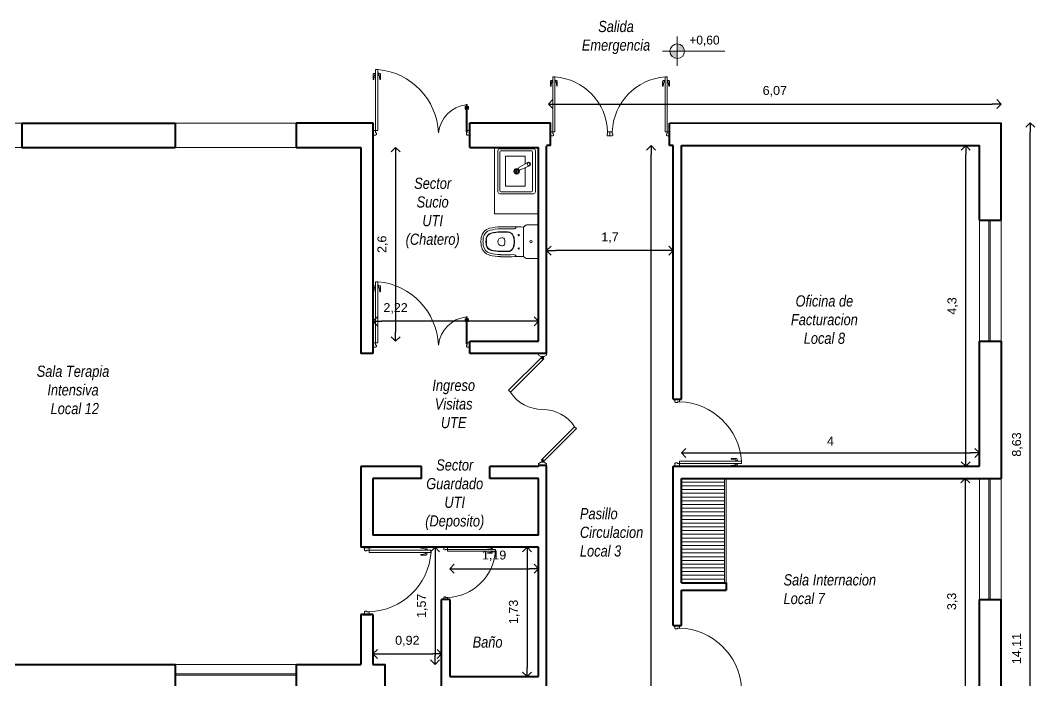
# Model space of a CAD drawing. Header units: millimetres. Extents: x -196 to -130, y 74 to 971.
# Drawn here: x -181.08 to -167.47, y 962.43 to 971.29 of the extents above; entities that cross this region are included whole.
import ezdxf

# ---------------------------------------------------------------- set-up
doc = ezdxf.new("R2010")
doc.units = ezdxf.units.MM
doc.layers.get('Defpoints').update_dxf_attribs({"lineweight": 0})
for name, color, linetype, lineweight in [('Aberturas', 43, 'Continuous', 9), ('Cotas', 47, 'Continuous', 5), ('Muebles', 153, 'Continuous', 9), ('Muro Corte', 1, 'Continuous', 40), ('Muro Vista', 3, 'Continuous', 20), ('rotulos', 13, 'Continuous', 5), ('Textos', 2, 'Continuous', 5)]:
    doc.layers.add(name, color=color, linetype=linetype, lineweight=lineweight)
doc.styles.add('FEDE', font='ARIAL.TTF')
doc.dimstyles.new('FEDE', dxfattribs={"dimtxt": 0.12, "dimasz": 0.12, "dimexe": 0.2, "dimexo": 0.2, "dimgap": 0.1, "dimtad": 1, "dimtxsty": 'FEDE', "dimblk": 'OPEN90', "dimcen": 0.12, "dimse1": 1, "dimse2": 1, "dimaunit": 1, "dimazin": 0, "dimtfac": 1, "dimtmove": 0, "dimatfit": 3, "dimldrblk": 'OPEN90', "dimfxl": 0, "dimarcsym": 0})

# ---------------------------------------------------------------- blocks, each defined once
blk = doc.blocks.new('_Open90')
at = {"layer": 'rotulos', "color": 0, "lineweight": -2}
for p, q in [((0, 0), (-1, 0)), ((-0.5, 0.5), (0, 0)), ((0, 0), (-0.5, -0.5))]:
    blk.add_line(p, q, dxfattribs=at)
blk = doc.blocks.new('*D5')
at = {"layer": 'Cotas', "color": 0, "lineweight": -2}
blk.add_line((-167.531, 961.403), (-167.531, 969.796), dxfattribs=at)
at = {"layer": 'Defpoints', "color": 0}
for p in [(-167.954, 969.916), (-167.531, 969.916), (-167.92, 961.283)]:
    blk.add_point(p, dxfattribs=at)
at = {"layer": 'Cotas', "color": 0, "lineweight": -2, "xscale": 0.12, "yscale": 0.12, "zscale": 0.12}
for p, rotation in [((-167.531, 969.916), 90), ((-167.531, 961.283), 270)]:
    blk.add_blockref('_Open90', p, dxfattribs=dict(at, rotation=rotation))
at = {"layer": 'Cotas', "color": 0, "insert": (-167.703, 965.6), "char_height": 0.12, "attachment_point": 5, "rotation": 90, "style": 'FEDE'}
blk.add_mtext('8,63', dxfattribs=at)
blk = doc.blocks.new('*D38')
at = {"layer": 'Cotas', "color": 0, "lineweight": -2}
blk.add_line((-172.44, 968.201), (-173.9, 968.201), dxfattribs=at)
at = {"layer": 'Defpoints', "color": 0}
for p in [(-174.02, 968.36), (-172.32, 968.299), (-174.02, 968.201)]:
    blk.add_point(p, dxfattribs=at)
at = {"layer": 'Cotas', "color": 0, "lineweight": -2, "xscale": 0.12, "yscale": 0.12, "zscale": 0.12, "rotation": 180}
blk.add_blockref('_Open90', (-174.02, 968.201), dxfattribs=at)
at = {"layer": 'Cotas', "color": 0, "lineweight": -2, "xscale": 0.12, "yscale": 0.12, "zscale": 0.12}
blk.add_blockref('_Open90', (-172.32, 968.201), dxfattribs=at)
at = {"layer": 'Cotas', "color": 0, "insert": (-173.17, 968.373), "char_height": 0.12, "attachment_point": 5, "style": 'FEDE'}
blk.add_mtext('1,7', dxfattribs=at)
blk = doc.blocks.new('*D6')
at = {"layer": 'Cotas', "color": 0, "lineweight": -2}
blk.add_line((-172.619, 944.676), (-172.619, 969.49), dxfattribs=at)
at = {"layer": 'Defpoints', "color": 0}
for p in [(-172.619, 969.61), (-172.449, 969.61), (-172.32, 944.556)]:
    blk.add_point(p, dxfattribs=at)
at = {"layer": 'Cotas', "color": 0, "lineweight": -2, "xscale": 0.12, "yscale": 0.12, "zscale": 0.12}
for p, rotation in [((-172.619, 969.61), 90), ((-172.619, 944.556), 270)]:
    blk.add_blockref('_Open90', p, dxfattribs=dict(at, rotation=rotation))
at = {"layer": 'Cotas', "color": 0, "insert": (-172.791, 957.083), "char_height": 0.12, "attachment_point": 5, "rotation": 90, "style": 'FEDE'}
blk.add_mtext('25,05', dxfattribs=at)
blk = doc.blocks.new('*D39')
at = {"layer": 'Cotas', "color": 0, "lineweight": -2}
blk.add_line((-168.397, 965.429), (-168.397, 969.49), dxfattribs=at)
at = {"layer": 'Defpoints', "color": 0}
for p in [(-168.397, 969.61), (-168.212, 969.61), (-168.212, 965.309)]:
    blk.add_point(p, dxfattribs=at)
at = {"layer": 'Cotas', "color": 0, "lineweight": -2, "xscale": 0.12, "yscale": 0.12, "zscale": 0.12}
for p, rotation in [((-168.397, 969.61), 90), ((-168.397, 965.309), 270)]:
    blk.add_blockref('_Open90', p, dxfattribs=dict(at, rotation=rotation))
at = {"layer": 'Cotas', "color": 0, "insert": (-168.57, 967.459), "char_height": 0.12, "attachment_point": 5, "rotation": 90, "style": 'FEDE'}
blk.add_mtext('4,3', dxfattribs=at)
blk = doc.blocks.new('*D7')
at = {"layer": 'Cotas', "color": 0, "lineweight": -2}
blk.add_line((-172.092, 965.487), (-168.332, 965.487), dxfattribs=at)
at = {"layer": 'Defpoints', "color": 0}
for p in [(-172.212, 969.474), (-168.212, 969.474), (-168.212, 965.487)]:
    blk.add_point(p, dxfattribs=at)
at = {"layer": 'Cotas', "color": 0, "lineweight": -2, "xscale": 0.12, "yscale": 0.12, "zscale": 0.12, "rotation": 180}
blk.add_blockref('_Open90', (-172.212, 965.487), dxfattribs=at)
at = {"layer": 'Cotas', "color": 0, "lineweight": -2, "xscale": 0.12, "yscale": 0.12, "zscale": 0.12}
blk.add_blockref('_Open90', (-168.212, 965.487), dxfattribs=at)
at = {"layer": 'Cotas', "color": 0, "insert": (-170.212, 965.647), "char_height": 0.12, "attachment_point": 5, "style": 'FEDE'}
blk.add_mtext('4', dxfattribs=at)
blk = doc.blocks.new('*D40')
at = {"layer": 'Cotas', "color": 0, "lineweight": -2}
blk.add_line((-168.402, 965.026), (-168.402, 961.966), dxfattribs=at)
at = {"layer": 'Defpoints', "color": 0}
for p in [(-168.212, 965.146), (-168.402, 961.846), (-168.212, 961.846)]:
    blk.add_point(p, dxfattribs=at)
at = {"layer": 'Cotas', "color": 0, "lineweight": -2, "xscale": 0.12, "yscale": 0.12, "zscale": 0.12}
for p, rotation in [((-168.402, 965.146), 90), ((-168.402, 961.846), 270)]:
    blk.add_blockref('_Open90', p, dxfattribs=dict(at, rotation=rotation))
at = {"layer": 'Cotas', "color": 0, "insert": (-168.574, 963.496), "char_height": 0.12, "attachment_point": 5, "rotation": 90, "style": 'FEDE'}
blk.add_mtext('3,3', dxfattribs=at)
blk = doc.blocks.new('*D18')
at = {"layer": 'Cotas', "color": 0, "lineweight": -2}
blk.add_line((-175.517, 964.102), (-175.517, 962.771), dxfattribs=at)
at = {"layer": 'Defpoints', "color": 0}
for p in [(-176.276, 964.222), (-176.276, 962.651), (-175.517, 962.651)]:
    blk.add_point(p, dxfattribs=at)
at = {"layer": 'Cotas', "color": 0, "lineweight": -2, "xscale": 0.12, "yscale": 0.12, "zscale": 0.12}
for p, rotation in [((-175.517, 964.222), 90), ((-175.517, 962.651), 270)]:
    blk.add_blockref('_Open90', p, dxfattribs=dict(at, rotation=rotation))
at = {"layer": 'Cotas', "color": 0, "insert": (-175.689, 963.437), "char_height": 0.12, "attachment_point": 5, "rotation": 90, "style": 'FEDE'}
blk.add_mtext('1,57', dxfattribs=at)
blk = doc.blocks.new('*D19')
at = {"layer": 'Cotas', "color": 0, "lineweight": -2}
blk.add_line((-176.23, 962.791), (-175.549, 962.791), dxfattribs=at)
at = {"layer": 'Defpoints', "color": 0}
for p in [(-175.429, 962.791), (-176.35, 962.651), (-175.429, 961.438)]:
    blk.add_point(p, dxfattribs=at)
at = {"layer": 'Cotas', "color": 0, "lineweight": -2, "xscale": 0.12, "yscale": 0.12, "zscale": 0.12, "rotation": 180}
blk.add_blockref('_Open90', (-176.35, 962.791), dxfattribs=at)
at = {"layer": 'Cotas', "color": 0, "lineweight": -2, "xscale": 0.12, "yscale": 0.12, "zscale": 0.12}
blk.add_blockref('_Open90', (-175.429, 962.791), dxfattribs=at)
at = {"layer": 'Cotas', "color": 0, "insert": (-175.889, 962.963), "char_height": 0.12, "attachment_point": 5, "style": 'FEDE'}
blk.add_mtext('0,92', dxfattribs=at)
blk = doc.blocks.new('*D42')
at = {"layer": 'Cotas', "color": 0, "lineweight": -2}
blk.add_line((-175.201, 963.935), (-174.249, 963.935), dxfattribs=at)
at = {"layer": 'Defpoints', "color": 0}
for p in [(-175.321, 964.222), (-174.129, 964.222), (-174.129, 963.935)]:
    blk.add_point(p, dxfattribs=at)
at = {"layer": 'Cotas', "color": 0, "lineweight": -2, "xscale": 0.12, "yscale": 0.12, "zscale": 0.12, "rotation": 180}
blk.add_blockref('_Open90', (-175.321, 963.935), dxfattribs=at)
at = {"layer": 'Cotas', "color": 0, "lineweight": -2, "xscale": 0.12, "yscale": 0.12, "zscale": 0.12}
blk.add_blockref('_Open90', (-174.129, 963.935), dxfattribs=at)
at = {"layer": 'Cotas', "color": 0, "insert": (-174.725, 964.107), "char_height": 0.12, "attachment_point": 5, "style": 'FEDE'}
blk.add_mtext('1,19', dxfattribs=at)
blk = doc.blocks.new('*D43')
at = {"layer": 'Cotas', "color": 0, "lineweight": -2}
blk.add_line((-174.283, 964.102), (-174.283, 962.609), dxfattribs=at)
at = {"layer": 'Defpoints', "color": 0}
for p in [(-174.129, 964.222), (-174.283, 962.489), (-174.129, 962.489)]:
    blk.add_point(p, dxfattribs=at)
at = {"layer": 'Cotas', "color": 0, "lineweight": -2, "xscale": 0.12, "yscale": 0.12, "zscale": 0.12}
for p, rotation in [((-174.283, 964.222), 90), ((-174.283, 962.489), 270)]:
    blk.add_blockref('_Open90', p, dxfattribs=dict(at, rotation=rotation))
at = {"layer": 'Cotas', "color": 0, "insert": (-174.455, 963.355), "char_height": 0.12, "attachment_point": 5, "rotation": 90, "style": 'FEDE'}
blk.add_mtext('1,73', dxfattribs=at)
blk = doc.blocks.new('*D44')
at = {"layer": 'Cotas', "color": 0, "lineweight": -2}
blk.add_line((-173.875, 970.166), (-168.04, 970.166), dxfattribs=at)
at = {"layer": 'Defpoints', "color": 0}
for p in [(-167.92, 970.166), (-173.995, 969.916), (-167.92, 969.916)]:
    blk.add_point(p, dxfattribs=at)
at = {"layer": 'Cotas', "color": 0, "lineweight": -2, "xscale": 0.12, "yscale": 0.12, "zscale": 0.12, "rotation": 180}
blk.add_blockref('_Open90', (-173.995, 970.166), dxfattribs=at)
at = {"layer": 'Cotas', "color": 0, "lineweight": -2, "xscale": 0.12, "yscale": 0.12, "zscale": 0.12}
blk.add_blockref('_Open90', (-167.92, 970.166), dxfattribs=at)
at = {"layer": 'Cotas', "color": 0, "insert": (-170.958, 970.338), "char_height": 0.12, "attachment_point": 5, "style": 'FEDE'}
blk.add_mtext('6,07', dxfattribs=at)
blk = doc.blocks.new('*D33')
at = {"layer": 'Cotas', "color": 0, "lineweight": -2}
blk.add_line((-174.249, 967.253), (-176.23, 967.253), dxfattribs=at)
at = {"layer": 'Defpoints', "color": 0}
for p in [(-176.35, 967.992), (-174.129, 967.931), (-176.35, 967.253)]:
    blk.add_point(p, dxfattribs=at)
at = {"layer": 'Cotas', "color": 0, "lineweight": -2, "xscale": 0.12, "yscale": 0.12, "zscale": 0.12, "rotation": 180}
blk.add_blockref('_Open90', (-176.35, 967.253), dxfattribs=at)
at = {"layer": 'Cotas', "color": 0, "lineweight": -2, "xscale": 0.12, "yscale": 0.12, "zscale": 0.12}
blk.add_blockref('_Open90', (-174.129, 967.253), dxfattribs=at)
at = {"layer": 'Cotas', "color": 0, "insert": (-176.047, 967.425), "char_height": 0.12, "attachment_point": 5, "style": 'FEDE'}
blk.add_mtext('2,22', dxfattribs=at)
blk = doc.blocks.new('*D34')
at = {"layer": 'Cotas', "color": 0, "lineweight": -2}
blk.add_line((-176.047, 969.466), (-176.047, 967.106), dxfattribs=at)
at = {"layer": 'Defpoints', "color": 0}
for p in [(-175.892, 969.586), (-176.047, 966.986), (-175.892, 966.986)]:
    blk.add_point(p, dxfattribs=at)
at = {"layer": 'Cotas', "color": 0, "lineweight": -2, "xscale": 0.12, "yscale": 0.12, "zscale": 0.12}
for p, rotation in [((-176.047, 969.586), 90), ((-176.047, 966.986), 270)]:
    blk.add_blockref('_Open90', p, dxfattribs=dict(at, rotation=rotation))
at = {"layer": 'Cotas', "color": 0, "insert": (-176.219, 968.286), "char_height": 0.12, "attachment_point": 5, "rotation": 90, "style": 'FEDE'}
blk.add_mtext('2,6', dxfattribs=at)
blk = doc.blocks.new('*D37')
at = {"layer": 'Cotas', "color": 0, "lineweight": -2}
blk.add_line((-167.531, 955.931), (-167.531, 969.796), dxfattribs=at)
at = {"layer": 'Defpoints', "color": 0}
for p in [(-167.954, 969.916), (-167.531, 969.916), (-167.92, 955.811)]:
    blk.add_point(p, dxfattribs=at)
at = {"layer": 'Cotas', "color": 0, "lineweight": -2, "xscale": 0.12, "yscale": 0.12, "zscale": 0.12}
for p, rotation in [((-167.531, 969.916), 90), ((-167.531, 955.811), 270)]:
    blk.add_blockref('_Open90', p, dxfattribs=dict(at, rotation=rotation))
at = {"layer": 'Cotas', "color": 0, "insert": (-167.703, 962.864), "char_height": 0.12, "attachment_point": 5, "rotation": 90, "style": 'FEDE'}
blk.add_mtext('14,11', dxfattribs=at)

msp = doc.modelspace()

# ---------------------------------------------------------------- hatches: boundary and pattern name
at = {"layer": 'Aberturas'}
for points in [[(-174.064, 966.749), (-174.086, 966.749), (-174.086, 966.779), (-174.064, 966.779)], [(-174.064, 965.363), (-174.086, 965.363), (-174.086, 965.393), (-174.064, 965.393)]]:
    msp.add_hatch(color=256, dxfattribs=at).paths.add_polyline_path(points)
at = {"layer": 'Cotas'}
h = msp.add_hatch(color=256, dxfattribs=at)
h.paths.add_polyline_path([(-172.169, 970.875, 0.414214), (-172.267, 970.973), (-172.267, 970.875)])
h.paths.add_polyline_path([(-172.365, 970.875, 0.414214), (-172.267, 970.778), (-172.267, 970.875)])

# ---------------------------------------------------------------- linework, layer by layer
at = {"layer": 'Aberturas'}
for p, q in [((-168.085, 968.611), (-168.085, 966.986)), ((-168.068, 968.611), (-168.068, 966.986)), ((-174.13, 966.823), (-174.02, 966.823)), ((-174.059, 966.748), (-174.09, 966.779)), ((-174.086, 966.749), (-174.064, 966.779)), ((-172.298, 966.209), (-172.298, 966.173)), ((-172.235, 966.209), (-172.298, 966.209)), ((-172.298, 966.173), (-172.289, 966.164)), ((-172.289, 966.164), (-172.266, 966.164)), ((-172.266, 966.164), (-172.266, 966.173)), ((-172.266, 966.173), (-172.235, 966.173)), ((-172.235, 966.173), (-172.235, 966.209)), ((-174.064, 965.363), (-174.086, 965.393)), ((-172.289, 965.354), (-172.298, 965.345)), ((-172.266, 965.354), (-172.289, 965.354)), ((-172.266, 965.345), (-172.266, 965.354)), ((-172.235, 965.345), (-172.235, 965.377)), ((-172.235, 965.377), (-171.407, 965.377)), ((-171.471, 965.413), (-171.543, 965.413)), ((-171.543, 965.413), (-171.543, 965.404)), ((-171.543, 965.404), (-171.48, 965.395)), ((-171.453, 965.381), (-171.489, 965.381)), ((-171.489, 965.381), (-171.489, 965.377)), ((-171.48, 965.395), (-171.48, 965.381)), ((-171.462, 965.381), (-171.462, 965.404)), ((-171.453, 965.377), (-171.453, 965.381)), ((-171.407, 965.377), (-171.407, 965.345)), ((-174.129, 965.319), (-174.13, 965.319)), ((-172.298, 965.345), (-172.298, 965.309)), ((-172.298, 965.309), (-172.235, 965.309)), ((-172.235, 965.345), (-172.266, 965.345)), ((-171.407, 965.345), (-172.235, 965.345)), ((-172.235, 965.309), (-172.235, 965.345)), ((-171.543, 965.318), (-171.48, 965.327)), ((-171.543, 965.309), (-171.543, 965.318)), ((-171.471, 965.309), (-171.543, 965.309)), ((-171.489, 965.345), (-171.489, 965.341)), ((-171.489, 965.341), (-171.453, 965.341)), ((-171.48, 965.327), (-171.48, 965.341)), ((-171.462, 965.341), (-171.462, 965.318)), ((-171.453, 965.341), (-171.453, 965.345)), ((-168.085, 965.146), (-168.085, 963.521)), ((-168.068, 965.146), (-168.068, 963.521)), ((-176.463, 964.222), (-176.4, 964.222)), ((-176.463, 964.185), (-176.463, 964.222)), ((-176.454, 964.176), (-176.463, 964.185)), ((-176.431, 964.176), (-176.454, 964.176)), ((-176.431, 964.185), (-176.431, 964.176)), ((-176.4, 964.185), (-176.431, 964.185)), ((-176.4, 964.222), (-176.4, 964.185)), ((-176.4, 964.185), (-176.4, 964.154)), ((-175.572, 964.185), (-176.4, 964.185)), ((-176.4, 964.154), (-175.572, 964.154)), ((-175.708, 964.221), (-175.708, 964.212)), ((-175.636, 964.221), (-175.708, 964.221)), ((-175.708, 964.212), (-175.645, 964.203)), ((-175.708, 964.127), (-175.645, 964.136)), ((-175.708, 964.118), (-175.708, 964.127)), ((-175.654, 964.19), (-175.618, 964.19)), ((-175.654, 964.185), (-175.654, 964.19)), ((-175.654, 964.149), (-175.654, 964.154)), ((-175.618, 964.149), (-175.654, 964.149)), ((-175.645, 964.203), (-175.645, 964.19)), ((-175.645, 964.136), (-175.645, 964.149)), ((-175.627, 964.19), (-175.627, 964.212)), ((-175.627, 964.149), (-175.627, 964.127)), ((-175.618, 964.19), (-175.618, 964.185)), ((-175.618, 964.154), (-175.618, 964.149)), ((-175.572, 964.154), (-175.572, 964.185)), ((-175.399, 964.222), (-175.35, 964.222)), ((-175.399, 964.194), (-175.399, 964.222)), ((-175.392, 964.187), (-175.399, 964.194)), ((-175.375, 964.187), (-175.392, 964.187)), ((-175.375, 964.194), (-175.375, 964.187)), ((-175.35, 964.194), (-175.375, 964.194)), ((-175.35, 964.222), (-175.35, 964.194)), ((-175.35, 964.194), (-175.35, 964.169)), ((-174.706, 964.194), (-175.35, 964.194)), ((-175.35, 964.169), (-174.706, 964.169)), ((-174.812, 964.222), (-174.812, 964.215)), ((-174.756, 964.222), (-174.812, 964.222)), ((-174.812, 964.215), (-174.763, 964.208)), ((-174.812, 964.148), (-174.763, 964.155)), ((-174.812, 964.141), (-174.812, 964.148)), ((-174.756, 964.141), (-174.812, 964.141)), ((-174.77, 964.197), (-174.742, 964.197)), ((-174.77, 964.194), (-174.77, 964.197)), ((-174.77, 964.166), (-174.77, 964.169)), ((-174.742, 964.166), (-174.77, 964.166)), ((-174.763, 964.208), (-174.763, 964.197)), ((-174.763, 964.155), (-174.763, 964.166)), ((-174.749, 964.197), (-174.749, 964.215)), ((-174.749, 964.166), (-174.749, 964.148)), ((-174.742, 964.197), (-174.742, 964.194)), ((-174.742, 964.169), (-174.742, 964.166)), ((-174.706, 964.169), (-174.706, 964.194)), ((-175.636, 964.118), (-175.708, 964.118)), ((-175.399, 963.55), (-175.392, 963.557)), ((-175.399, 963.522), (-175.399, 963.55)), ((-175.35, 963.522), (-175.399, 963.522)), ((-175.392, 963.557), (-175.375, 963.557)), ((-175.375, 963.557), (-175.375, 963.55)), ((-175.375, 963.55), (-175.35, 963.55)), ((-175.35, 963.55), (-175.35, 963.522)), ((-176.463, 963.357), (-176.454, 963.366)), ((-176.463, 963.322), (-176.463, 963.357)), ((-176.4, 963.322), (-176.463, 963.322)), ((-176.454, 963.366), (-176.431, 963.366)), ((-176.431, 963.366), (-176.431, 963.357)), ((-176.431, 963.357), (-176.4, 963.357)), ((-176.4, 963.357), (-176.4, 963.322)), ((-172.298, 963.172), (-172.298, 963.137)), ((-172.235, 963.172), (-172.298, 963.172)), ((-172.235, 963.137), (-172.235, 963.172)), ((-172.298, 963.137), (-172.289, 963.128)), ((-172.289, 963.128), (-172.266, 963.128)), ((-172.266, 963.128), (-172.266, 963.137)), ((-172.266, 963.137), (-172.235, 963.137)), ((-179.002, 962.524), (-177.376, 962.524)), ((-179.002, 962.507), (-177.376, 962.507))]:
    msp.add_line(p, q, dxfattribs=at)
for points in [[(-176.318, 970.575), (-176.34, 970.575, 0.414214), (-176.349, 970.566), (-176.349, 970.495), (-176.34, 970.495), (-176.331, 970.557), (-176.318, 970.557)], [(-176.278, 970.575), (-176.256, 970.575, -0.414214), (-176.247, 970.566), (-176.247, 970.495), (-176.256, 970.495), (-176.265, 970.557), (-176.278, 970.557)], [(-173.941, 970.481), (-173.961, 970.481, 0.414214), (-173.969, 970.473), (-173.969, 970.409), (-173.961, 970.409), (-173.953, 970.465), (-173.941, 970.465)], [(-173.905, 970.481), (-173.885, 970.481, -0.414214), (-173.877, 970.473), (-173.877, 970.409), (-173.885, 970.409), (-173.893, 970.465), (-173.905, 970.465)], [(-172.435, 970.481), (-172.455, 970.481, 0.414214), (-172.463, 970.473), (-172.463, 970.409), (-172.455, 970.409), (-172.447, 970.465), (-172.435, 970.465)], [(-172.399, 970.481), (-172.379, 970.481, -0.414214), (-172.371, 970.473), (-172.371, 970.409), (-172.379, 970.409), (-172.387, 970.465), (-172.399, 970.465)], [(-175.1, 970.135), (-175.11, 970.135, 0.414214), (-175.114, 970.131), (-175.114, 970.099), (-175.11, 970.099), (-175.106, 970.127), (-175.1, 970.127)], [(-175.083, 970.135), (-175.073, 970.135, -0.414214), (-175.069, 970.131), (-175.069, 970.099), (-175.073, 970.099), (-175.077, 970.127), (-175.083, 970.127)], [(-176.318, 967.728), (-176.34, 967.728, 0.414214), (-176.349, 967.719), (-176.349, 967.648), (-176.34, 967.648), (-176.331, 967.71), (-176.318, 967.71)], [(-176.278, 967.728), (-176.256, 967.728, -0.414214), (-176.247, 967.719), (-176.247, 967.648), (-176.256, 967.648), (-176.265, 967.71), (-176.278, 967.71)], [(-175.1, 967.288), (-175.11, 967.288, 0.414214), (-175.114, 967.284), (-175.114, 967.252), (-175.11, 967.252), (-175.106, 967.28), (-175.1, 967.28)], [(-175.083, 967.288), (-175.073, 967.288, -0.414214), (-175.069, 967.284), (-175.069, 967.252), (-175.073, 967.252), (-175.077, 967.28), (-175.083, 967.28)]]:
    msp.add_lwpolyline(points, format="xyb", dxfattribs=at)
for points in [[(-176.314, 970.548), (-176.318, 970.548), (-176.318, 970.584), (-176.314, 970.584)], [(-176.283, 970.584), (-176.278, 970.584), (-176.278, 970.548), (-176.283, 970.548)], [(-173.937, 970.457), (-173.941, 970.457), (-173.941, 970.489), (-173.937, 970.489)], [(-173.909, 970.489), (-173.905, 970.489), (-173.905, 970.457), (-173.909, 970.457)], [(-172.431, 970.489), (-172.435, 970.489), (-172.435, 970.457), (-172.431, 970.457)], [(-172.403, 970.457), (-172.399, 970.457), (-172.399, 970.489), (-172.403, 970.489)], [(-175.098, 970.139), (-175.1, 970.139), (-175.1, 970.123), (-175.098, 970.123)], [(-175.085, 970.123), (-175.083, 970.123), (-175.083, 970.139), (-175.085, 970.139)], [(-176.314, 967.701), (-176.318, 967.701), (-176.318, 967.737), (-176.314, 967.737)], [(-176.283, 967.737), (-176.278, 967.737), (-176.278, 967.701), (-176.283, 967.701)], [(-175.098, 967.292), (-175.1, 967.292), (-175.1, 967.276), (-175.098, 967.276)], [(-175.085, 967.276), (-175.083, 967.276), (-175.083, 967.292), (-175.085, 967.292)], [(-174.505, 966.303), (-174.531, 966.328), (-174.085, 966.774), (-174.059, 966.748)], [(-174.059, 966.748), (-174.505, 966.303)], [(-174.13, 966.823), (-174.13, 966.801), (-174.097, 966.779)], [(-174.075, 966.779), (-174.097, 966.779)], [(-174.075, 966.779), (-174.053, 966.779)], [(-174.02, 966.823), (-174.02, 966.801), (-174.053, 966.779)], [(-173.645, 965.839), (-173.619, 965.814), (-174.065, 965.368), (-174.09, 965.393)], [(-174.09, 965.393), (-173.645, 965.839)], [(-174.13, 965.319), (-174.13, 965.341), (-174.097, 965.363)], [(-174.13, 965.319), (-174.13, 965.341), (-174.097, 965.363)], [(-174.075, 965.363), (-174.097, 965.363)], [(-174.075, 965.363), (-174.053, 965.363)], [(-174.02, 965.319), (-174.02, 965.341), (-174.053, 965.363)], [(-174.02, 965.319), (-174.02, 965.341), (-174.053, 965.363)], [(-174.129, 965.319), (-174.075, 965.319)], [(-174.02, 965.319), (-174.075, 965.319)]]:
    msp.add_lwpolyline(points, dxfattribs=at)
for points in [[(-176.283, 970.63), (-176.314, 970.63), (-176.314, 969.813), (-176.283, 969.813)], [(-173.909, 970.531), (-173.937, 970.531), (-173.937, 969.795), (-173.909, 969.795)], [(-172.431, 970.531), (-172.403, 970.531), (-172.403, 969.795), (-172.431, 969.795)], [(-175.098, 970.159), (-175.085, 970.159), (-175.085, 969.796), (-175.098, 969.796)], [(-176.35, 969.813), (-176.314, 969.813), (-176.314, 969.782), (-176.305, 969.782), (-176.305, 969.76), (-176.314, 969.751), (-176.35, 969.751)], [(-175.05, 969.751), (-175.085, 969.751), (-175.093, 969.76), (-175.093, 969.782), (-175.085, 969.782), (-175.085, 969.813), (-175.05, 969.813)], [(-173.97, 969.795), (-173.937, 969.795), (-173.937, 969.767), (-173.929, 969.767), (-173.929, 969.747), (-173.937, 969.739), (-173.97, 969.739)], [(-173.17, 969.739), (-173.201, 969.739), (-173.209, 969.747), (-173.209, 969.767), (-173.201, 969.767), (-173.201, 969.795), (-173.17, 969.795)], [(-173.17, 969.739), (-173.139, 969.739), (-173.131, 969.747), (-173.131, 969.767), (-173.139, 969.767), (-173.139, 969.795), (-173.17, 969.795)], [(-172.37, 969.795), (-172.403, 969.795), (-172.403, 969.767), (-172.411, 969.767), (-172.411, 969.747), (-172.403, 969.739), (-172.37, 969.739)], [(-176.283, 967.783), (-176.314, 967.783), (-176.314, 966.966), (-176.283, 966.966)], [(-175.098, 967.312), (-175.085, 967.312), (-175.085, 966.949), (-175.098, 966.949)], [(-176.35, 966.966), (-176.314, 966.966), (-176.314, 966.935), (-176.305, 966.935), (-176.305, 966.913), (-176.314, 966.904), (-176.35, 966.904)], [(-175.05, 966.904), (-175.085, 966.904), (-175.093, 966.913), (-175.093, 966.935), (-175.085, 966.935), (-175.085, 966.966), (-175.05, 966.966)], [(-174.064, 966.779), (-174.064, 966.749), (-174.086, 966.749), (-174.086, 966.779)], [(-174.064, 965.363), (-174.064, 965.393), (-174.086, 965.393), (-174.086, 965.363)]]:
    msp.add_lwpolyline(points, close=True, dxfattribs=at)
for centre, radius, start, end in [((-176.364, 969.741), 0.893, 2.6825, 84.7849), ((-173.963, 969.77), 0.762, 1.8312, 85.9492), ((-172.377, 969.77), 0.762, 94.0508, 178.1688), ((-175.05, 969.737), 0.424, 96.5587, 173.9164), ((-176.364, 966.894), 0.893, 2.6825, 84.7849), ((-175.05, 966.89), 0.424, 96.5587, 173.9164), ((-174.075, 966.587), 0.516, 213.4238, 270), ((-172.262, 965.316), 0.858, 4.0508, 88.1688), ((-174.075, 965.555), 0.516, 33.4238, 90), ((-171.471, 965.404), 0.009, 0, 90), ((-171.471, 965.318), 0.009, 270, 0), ((-176.427, 964.215), 0.858, 271.8312, 355.9492), ((-175.636, 964.212), 0.009, 0, 90), ((-175.636, 964.127), 0.009, 270, 0), ((-175.372, 964.216), 0.667, 271.8312, 355.9492), ((-174.756, 964.215), 0.007, 0, 90), ((-174.756, 964.148), 0.007, 270, 0), ((-172.262, 962.28), 0.858, 4.0508, 88.1688)]:
    msp.add_arc(centre, radius, start, end, dxfattribs=at)
at = {"layer": 'Cotas'}
for p, q in [((-172.267, 970.68), (-172.267, 971.071)), ((-171.63, 970.875), (-172.463, 970.875))]:
    msp.add_line(p, q, dxfattribs=at)
msp.add_circle((-172.267, 970.875), 0.0978, dxfattribs=at)
at = {"layer": 'Muebles', "linetype": 'ByBlock'}
for p, q in [((-174.719, 968.696), (-174.719, 969.586)), ((-174.196, 969.566), (-174.648, 969.566)), ((-174.673, 969.541), (-174.673, 968.989)), ((-174.648, 969.516), (-174.648, 969.014)), ((-174.234, 969.541), (-174.623, 969.541)), ((-174.573, 969.466), (-174.573, 969.064)), ((-174.309, 969.466), (-174.573, 969.466)), ((-174.309, 969.365), (-174.309, 969.466)), ((-174.209, 969.014), (-174.209, 969.516)), ((-174.171, 968.989), (-174.171, 969.541)), ((-174.391, 969.314), (-174.277, 969.385)), ((-174.252, 969.338), (-174.375, 969.283)), ((-174.309, 969.064), (-174.309, 969.313)), ((-174.447, 969.265), (-174.397, 969.265)), ((-174.422, 969.24), (-174.422, 969.29)), ((-174.573, 969.064), (-174.309, 969.064)), ((-174.648, 968.964), (-174.196, 968.964)), ((-174.623, 968.989), (-174.234, 968.989)), ((-174.129, 968.696), (-174.719, 968.696)), ((-174.443, 968.499), (-174.424, 968.519)), ((-174.332, 968.505), (-174.332, 968.32)), ((-174.149, 968.546), (-174.288, 968.546)), ((-174.129, 968.32), (-174.129, 968.53)), ((-174.622, 968.373), (-174.607, 968.373)), ((-174.622, 968.267), (-174.607, 968.267)), ((-174.332, 968.135), (-174.332, 968.32)), ((-174.129, 968.32), (-174.129, 968.11)), ((-174.443, 968.141), (-174.424, 968.121)), ((-174.149, 968.094), (-174.288, 968.094))]:
    msp.add_line(p, q, dxfattribs=at)
at = {"layer": 'Muebles'}
for p, q in [((-172.212, 965.096), (-171.632, 965.096)), ((-171.632, 963.746), (-171.632, 965.146)), ((-171.612, 963.746), (-171.612, 965.146)), ((-172.212, 965.046), (-171.632, 965.046)), ((-172.212, 964.996), (-171.632, 964.996)), ((-172.212, 964.946), (-171.632, 964.946)), ((-172.212, 964.896), (-171.632, 964.896)), ((-172.212, 964.846), (-171.632, 964.846)), ((-172.212, 964.796), (-171.632, 964.796)), ((-172.212, 964.746), (-171.632, 964.746)), ((-172.212, 964.696), (-171.632, 964.696)), ((-172.212, 964.646), (-171.632, 964.646)), ((-172.212, 964.596), (-171.632, 964.596)), ((-172.212, 964.546), (-171.632, 964.546)), ((-172.212, 964.496), (-171.632, 964.496)), ((-172.212, 964.446), (-171.632, 964.446)), ((-172.212, 964.396), (-171.632, 964.396)), ((-172.212, 964.346), (-171.632, 964.346)), ((-172.212, 964.296), (-171.632, 964.296)), ((-172.212, 964.246), (-171.632, 964.246)), ((-172.212, 964.196), (-171.632, 964.196)), ((-172.212, 964.146), (-171.632, 964.146)), ((-172.212, 964.096), (-171.632, 964.096)), ((-172.212, 964.046), (-171.632, 964.046)), ((-172.212, 963.996), (-171.632, 963.996)), ((-172.212, 963.946), (-171.632, 963.946)), ((-172.212, 963.896), (-171.632, 963.896)), ((-172.212, 963.846), (-171.632, 963.846)), ((-172.212, 963.796), (-171.632, 963.796))]:
    msp.add_line(p, q, dxfattribs=at)
at = {"layer": 'Muebles', "linetype": 'ByBlock'}
for centre, radius in [((-174.422, 969.265), 0.0377), ((-174.263, 969.362), 0.0195), ((-174.422, 969.265), 0.0251), ((-174.395, 968.41), 0.00846), ((-174.395, 968.23), 0.00846), ((-174.23, 968.32), 0.0152), ((-174.23, 968.32), 0.0152)]:
    msp.add_circle(centre, radius, dxfattribs=at)
for centre, radius, start, end in [((-174.651, 969.544), 0.0222, 81.8699, 188.1301), ((-174.193, 969.544), 0.0222, 351.8699, 98.1301), ((-174.626, 969.519), 0.0222, 81.8699, 188.1301), ((-174.231, 969.519), 0.0222, 351.8699, 98.1301), ((-174.383, 969.299), 0.0174, 117.8498, 297.8498), ((-174.263, 969.362), 0.0265, 293.879, 121.8206), ((-174.651, 968.986), 0.0222, 171.8699, 278.1301), ((-174.626, 969.011), 0.0222, 171.8699, 278.1301), ((-174.231, 969.011), 0.0222, 261.8699, 8.1301), ((-174.193, 968.986), 0.0222, 261.8699, 8.1301), ((-174.747, 968.354), 0.151, 104.5395, 171.1838), ((-174.63, 967.9), 0.62, 90.7095, 104.5395), ((-174.63, 967.9), 0.593, 90.7095, 104.5395), ((-174.561, 962.317), 6.204, 87.8638, 90.7095), ((-174.561, 962.317), 6.177, 89.0636, 90.7095), ((-174.459, 968.515), 0.0226, 269.0636, 315), ((-174.303, 968.505), 0.0282, 106.2152, 180), ((-174.314, 968.543), 0.0113, 286.2152, 325.0628), ((-174.288, 968.524), 0.0214, 90, 145.0628), ((-174.149, 968.523), 0.0226, 29.0169, 90), ((-174.138, 968.53), 0.00902, 360, 24.7885), ((-174.529, 968.32), 0.372, 171.1838, 180), ((-174.529, 968.32), 0.345, 171.1838, 180), ((-174.747, 968.354), 0.124, 104.5395, 171.1838), ((-174.529, 968.32), 0.305, 171.1838, 180), ((-174.747, 968.354), 0.0835, 104.5395, 171.1838), ((-174.529, 968.32), 0.3, 171.1838, 180), ((-174.747, 968.354), 0.079, 104.5395, 171.1838), ((-174.63, 967.9), 0.553, 90.7095, 104.5395), ((-174.63, 967.9), 0.548, 90.7095, 104.5395), ((-174.622, 968.32), 0.053, 90, 180), ((-174.561, 962.317), 6.136, 89.8352, 90.7095), ((-174.561, 962.317), 6.131, 89.8352, 90.7095), ((-174.607, 968.35), 0.0226, 9.7151, 90), ((-174.785, 968.32), 0.203, 360, 9.7151), ((-174.543, 968.368), 0.0846, 19.984, 89.8352), ((-174.543, 968.368), 0.0801, 19.984, 89.8352), ((-174.676, 968.32), 0.221, 360, 19.984), ((-174.676, 968.32), 0.226, 360, 19.984), ((-174.747, 968.286), 0.151, 188.8162, 255.4605), ((-174.747, 968.286), 0.124, 188.8162, 255.4605), ((-174.529, 968.32), 0.305, 180, 188.8162), ((-174.747, 968.286), 0.0835, 188.8162, 255.4605), ((-174.529, 968.32), 0.3, 180, 188.8162), ((-174.747, 968.286), 0.079, 188.8162, 255.4605), ((-174.63, 968.74), 0.553, 255.4605, 269.2905), ((-174.63, 968.74), 0.548, 255.4605, 269.2905), ((-174.622, 968.32), 0.053, 180, 270), ((-174.607, 968.289), 0.0226, 270, 350.2849), ((-174.785, 968.32), 0.203, 350.2849, 360), ((-174.543, 968.272), 0.0801, 270.1648, 340.016), ((-174.543, 968.272), 0.0846, 270.1648, 340.016), ((-174.676, 968.32), 0.221, 340.016, 360), ((-174.676, 968.32), 0.226, 340.016, 360), ((-174.63, 968.74), 0.62, 255.4605, 269.2905), ((-174.63, 968.74), 0.593, 255.4605, 269.2905), ((-174.561, 974.323), 6.136, 269.2905, 270.1648), ((-174.561, 974.323), 6.177, 269.2905, 270.9364), ((-174.561, 974.323), 6.204, 269.2905, 272.1362), ((-174.561, 974.323), 6.131, 269.2905, 270.1648), ((-174.459, 968.125), 0.0226, 45, 90.9364), ((-174.303, 968.135), 0.0282, 180, 253.7848), ((-174.314, 968.097), 0.0113, 34.9372, 73.7848), ((-174.288, 968.116), 0.0214, 214.9372, 270), ((-174.149, 968.117), 0.0226, 270, 330.9831), ((-174.138, 968.11), 0.00902, 335.2115, 0)]:
    msp.add_arc(centre, radius, start, end, dxfattribs=at)
at = {"layer": 'Muebles'}
for radius in [0.372, 0.345]:
    msp.add_arc((-174.529, 968.32), radius, 180, 188.8162, dxfattribs=at)
at = {"layer": 'Muro Corte'}
for p, q in [((-181.064, 969.911), (-179.005, 969.911)), ((-181.064, 969.911), (-181.064, 969.586)), ((-179.005, 969.911), (-179.005, 969.586)), ((-177.379, 969.916), (-176.35, 969.916)), ((-177.379, 969.911), (-177.379, 969.586)), ((-176.35, 969.916), (-176.35, 966.823)), ((-175.05, 969.586), (-175.05, 969.916)), ((-175.05, 969.916), (-173.97, 969.916)), ((-173.97, 969.609), (-173.97, 969.917)), ((-172.37, 969.911), (-167.92, 969.916)), ((-172.37, 969.609), (-172.37, 969.911)), ((-167.92, 968.611), (-167.92, 969.916)), ((-181.064, 969.586), (-179.005, 969.586)), ((-177.379, 969.586), (-176.513, 969.586)), ((-177.379, 969.586), (-176.513, 969.586)), ((-176.513, 969.586), (-176.513, 966.986)), ((-175.05, 969.586), (-174.129, 969.586)), ((-174.129, 966.986), (-174.129, 969.586)), ((-173.97, 969.609), (-174.02, 969.609)), ((-174.02, 966.823), (-174.02, 969.604)), ((-172.32, 969.609), (-172.37, 969.609)), ((-172.32, 966.209), (-172.32, 969.609)), ((-172.212, 969.609), (-168.212, 969.609)), ((-172.212, 966.209), (-172.212, 969.609)), ((-168.212, 968.611), (-168.212, 969.609)), ((-168.212, 968.611), (-167.92, 968.611)), ((-176.513, 966.986), (-176.513, 966.823)), ((-175.05, 966.823), (-175.05, 966.986)), ((-175.05, 966.986), (-174.129, 966.986)), ((-168.212, 966.986), (-167.92, 966.986)), ((-168.212, 965.309), (-168.212, 966.986)), ((-167.92, 966.986), (-167.92, 965.146)), ((-176.35, 966.823), (-176.513, 966.823)), ((-174.02, 966.823), (-175.05, 966.823)), ((-172.32, 966.209), (-172.212, 966.209)), ((-175.7, 965.306), (-176.513, 965.306)), ((-176.513, 965.306), (-176.513, 964.222)), ((-175.7, 965.306), (-176.513, 965.306)), ((-175.7, 965.143), (-175.7, 965.306)), ((-175.7, 965.143), (-175.7, 965.306)), ((-174.13, 965.306), (-174.78, 965.306)), ((-174.78, 965.143), (-174.78, 965.306)), ((-174.13, 965.306), (-174.13, 965.319)), ((-174.02, 965.319), (-174.129, 965.319)), ((-174.02, 962.326), (-174.02, 965.319)), ((-172.32, 965.309), (-168.212, 965.309)), ((-172.32, 963.172), (-172.32, 965.309)), ((-176.35, 965.143), (-176.35, 964.385)), ((-175.7, 965.143), (-176.35, 965.143)), ((-175.7, 965.143), (-176.35, 965.143)), ((-174.13, 965.143), (-174.78, 965.143)), ((-174.129, 964.385), (-174.13, 965.143)), ((-172.212, 965.146), (-167.92, 965.146)), ((-172.212, 963.746), (-172.212, 965.146)), ((-174.129, 964.385), (-176.35, 964.385)), ((-174.129, 964.385), (-176.35, 964.385)), ((-175.429, 964.222), (-176.513, 964.222)), ((-176.485, 964.222), (-176.377, 964.222)), ((-174.129, 964.222), (-175.429, 964.222)), ((-174.129, 962.489), (-174.129, 964.222)), ((-172.212, 963.746), (-171.612, 963.746)), ((-171.612, 963.746), (-171.612, 963.646)), ((-172.212, 963.172), (-172.212, 963.646)), ((-172.212, 963.646), (-171.612, 963.646)), ((-175.321, 963.522), (-175.429, 963.522)), ((-175.429, 962.326), (-175.429, 963.522)), ((-175.321, 963.522), (-175.321, 962.489)), ((-168.212, 963.521), (-167.92, 963.521)), ((-168.212, 961.846), (-168.212, 963.521)), ((-167.92, 961.283), (-167.92, 963.521)), ((-176.35, 963.322), (-176.513, 963.322)), ((-176.513, 963.322), (-176.513, 962.651)), ((-176.485, 963.322), (-176.377, 963.322)), ((-176.35, 963.322), (-176.35, 962.651)), ((-172.32, 963.172), (-172.212, 963.172)), ((-184.206, 962.651), (-179.002, 962.651)), ((-179.002, 962.326), (-179.002, 962.651)), ((-177.376, 962.651), (-176.513, 962.651)), ((-177.376, 962.326), (-177.376, 962.651)), ((-176.35, 962.651), (-176.187, 962.651)), ((-176.187, 962.326), (-176.187, 962.651)), ((-175.321, 962.489), (-174.129, 962.489))]:
    msp.add_line(p, q, dxfattribs=at)
at = {"layer": 'Muro Vista'}
for p, q in [((-182.689, 969.911), (-181.064, 969.911)), ((-179.005, 969.911), (-177.379, 969.911)), ((-182.689, 969.586), (-181.064, 969.586)), ((-179.005, 969.586), (-177.379, 969.586)), ((-168.212, 968.611), (-168.212, 966.986)), ((-167.92, 968.611), (-167.92, 966.986)), ((-168.212, 965.146), (-168.212, 963.521)), ((-167.92, 965.146), (-167.92, 963.521)), ((-179.002, 962.651), (-177.376, 962.651))]:
    msp.add_line(p, q, dxfattribs=at)

# ---------------------------------------------------------------- texts
at = {"layer": 'Cotas', "insert": (-172.105, 971.085), "char_height": 0.12, "width": 1.76019, "attachment_point": 1}
msp.add_mtext('+0,60', dxfattribs=at)
at = {"layer": 'Textos', "char_height": 0.18, "width": 2.6129}
for s, insert, attachment_point in [('{\\fArial Narrow|b0|i1|c0|p34;\\H0.8333x;Salida\\PEmergencia}', (-173.089, 971.06), 5), ('{\\fArial Narrow|b0|i1|c0|p34;\\H0.8333x;Sector\\PSucio\\PUTI\\P(Chatero)}', (-175.549, 969.179), 2), ('{\\fArial Narrow|b0|i1|c0|p34;\\H0.8333x;Oficina de\\PFacturacion\\PLocal 8}', (-170.293, 967.601), 2), ('{\\fArial Narrow|b0|i1|c0|p34;\\H0.8333x;Sala Terapia\\PIntensiva\\P Local 12}', (-180.375, 966.658), 2), ('{\\fArial Narrow|b0|i1|c0|p34;\\H0.8333x;Ingreso\\PVisitas\\PUTE}', (-175.267, 966.47), 2), ('{\\fArial Narrow|b0|i1|c0|p34;\\H0.8333x;Sector \\PGuardado\\PUTI\\P(Deposito)}', (-175.253, 965.401), 2), ('{\\fArial Narrow|b0|i1|c0|p34;\\H0.8333x;Pasillo\\PCirculacion\\PLocal 3}', (-173.573, 964.096), 7), ('{\\fArial Narrow|b0|i1|c0|p34;\\H0.8333x;Sala Internacion\\PLocal 7}', (-170.841, 963.458), 7), ('{\\fArial Narrow|b0|i1|c0|p34;\\H0.8333x;Baño}', (-175.013, 962.873), 7)]:
    msp.add_mtext(s, dxfattribs=dict(at, insert=insert, attachment_point=attachment_point))

# ---------------------------------------------------------------- dimensions: what is measured, and where the dimension line sits
at = {"layer": 'Cotas'}
for base, p1, p2, picture, middle in [((-167.9204, 970.1656), (-173.9947, 969.9163), (-167.9204, 969.9164), '*D44', (-170.9575, 970.3377)), ((-168.212, 965.487), (-172.212, 969.474), (-168.212, 969.474), '*D7', (-170.212, 965.647)), ((-174.02, 968.201), (-172.32, 968.299), (-174.02, 968.36), '*D38', (-173.17, 968.373)), ((-174.129, 963.935), (-175.321, 964.222), (-174.129, 964.222), '*D42', (-174.725, 964.107)), ((-175.429, 962.791), (-176.35, 962.651), (-175.429, 961.438), '*D19', (-175.889, 962.963))]:
    dim = msp.add_linear_dim(base=base, p1=p1, p2=p2, dimstyle='FEDE', dxfattribs=at)
    dim.commit()
    dim.dimension.update_dxf_attribs({"geometry": picture, "text_midpoint": middle})
for base, p1, p2, picture, middle in [((-167.531, 969.916), (-167.92, 961.283), (-167.954, 969.916), '*D5', (-167.703, 965.6)), ((-167.53075, 969.91632), (-167.92036, 955.81131), (-167.95412, 969.91632), '*D37', (-167.70287, 962.86382)), ((-176.047, 966.986), (-175.892, 969.586), (-175.892, 966.986), '*D34', (-176.219, 968.286)), ((-172.619, 969.609), (-172.32, 944.556), (-172.449, 969.609), '*D6', (-172.791, 957.083)), ((-168.397, 969.609), (-168.212, 965.309), (-168.212, 969.609), '*D39', (-168.57, 967.459)), ((-168.402, 961.846), (-168.212, 965.146), (-168.212, 961.846), '*D40', (-168.574, 963.496)), ((-175.517, 962.651), (-176.276, 964.222), (-176.276, 962.651), '*D18', (-175.689, 963.437)), ((-174.283, 962.489), (-174.129, 964.222), (-174.129, 962.489), '*D43', (-174.455, 963.355))]:
    dim = msp.add_linear_dim(base=base, p1=p1, p2=p2, angle=90, dimstyle='FEDE', dxfattribs=at)
    dim.commit()
    dim.dimension.update_dxf_attribs({"geometry": picture, "text_midpoint": middle})
dim = msp.add_linear_dim(base=(-176.35, 967.253), p1=(-174.129, 967.931), p2=(-176.35, 967.992), dimstyle='FEDE', dxfattribs=at)
dim.commit()
dim.dimension.update_dxf_attribs({"geometry": '*D33', "text_midpoint": (-176.047, 967.253), "dimtype": 160})

doc.saveas('drawing.dxf')
